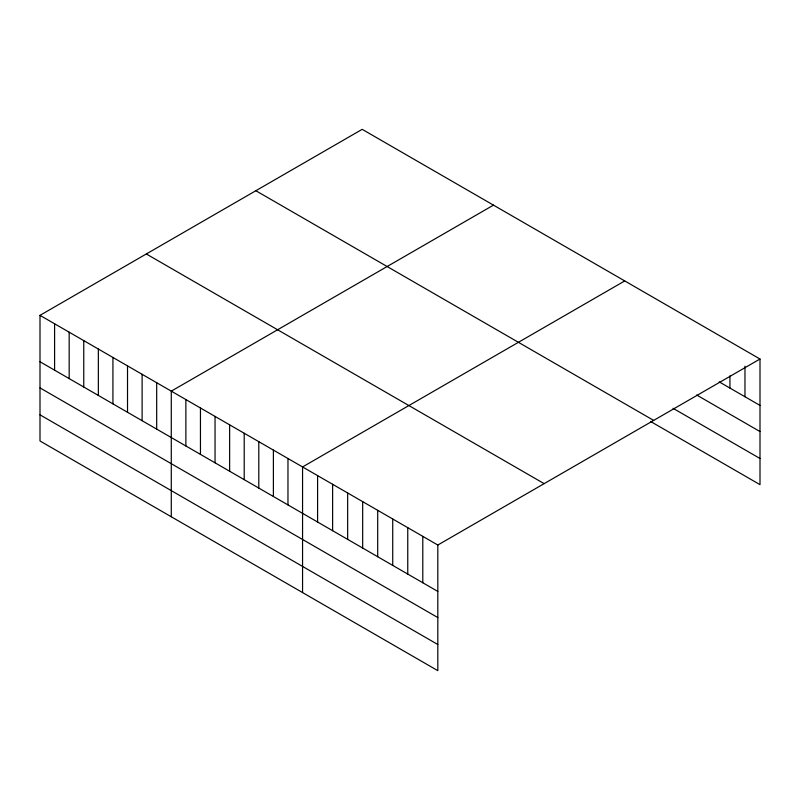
<?xml version="1.0" encoding="UTF-8"?>
<svg xmlns="http://www.w3.org/2000/svg" width="800" height="800" viewBox="0 0 800 800"><rect width="100%" height="100%" fill="white"/><g stroke="black" fill="none" stroke-linecap="round" stroke-linejoin="round"><path stroke-width="1.2" d="M40 315.35L437.82 545.03L437.82 670.66L40 440.98L40 315.35L362.18 129.34L760 359.02L760 484.65L650.51 421.43M493.46 205.14L171.28 391.15L171.28 516.77M624.74 280.93L302.56 466.94L302.56 592.57M437.82 545.03L760 359.02M719.21 381.87L760 405.42M696.66 395L760 431.56M673.05 408.3L760 458.5M255.86 190.73L653.68 420.41M146.32 253.97L544.14 483.65M40 361.75L437.82 591.43M40 387.9L437.82 617.57M40 414.83L437.82 644.51M744.97 366.22L744.97 396.74M729.94 375.86L729.94 388.07M422.79 536.36L422.79 582.75M407.76 527.68L407.76 574.08M392.73 519L392.73 565.4M377.7 510.32L377.7 556.72M362.67 501.65L362.67 548.04M347.65 492.97L347.65 539.37M332.62 484.29L332.62 530.69M317.59 475.62L317.59 522.01M287.97 458.52L287.97 504.92M273.39 450.1L273.39 496.49M258.8 441.68L258.8 488.07M244.21 433.26L244.21 479.65M229.63 424.83L229.63 471.23M215.04 416.41L215.04 462.81M200.45 407.99L200.45 454.39M185.87 399.57L185.87 445.97M156.69 382.73L156.69 429.12M142.11 374.3L142.11 420.7M127.52 365.88L127.52 412.28M112.93 357.46L112.93 403.86M98.35 349.04L98.35 395.44M83.76 340.62L83.76 387.02M69.17 332.2L69.17 378.59M54.59 323.78L54.59 370.17"/></g></svg>
